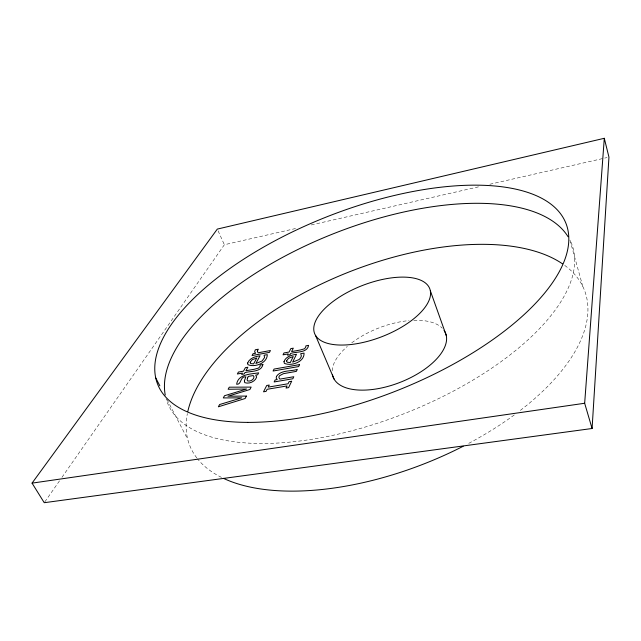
<?xml version="1.0" encoding="UTF-8"?>
<svg xmlns="http://www.w3.org/2000/svg" width="641" height="641" viewBox="0 0 641 641"><rect width="100%" height="100%" fill="white"/><g stroke="black" fill="none" stroke-linecap="round" stroke-linejoin="round"><path stroke-width="0.48" stroke-dasharray="3.21 2.4" d="M44.814 501.887L59.685 480.598M61.969 477.321L224.366 244.734L297.576 228.06M311.238 224.951L479.131 186.707M489.868 184.255L606.995 157.574M167.013 399.551L187.741 439.349M218.092 230.832L224.366 244.734M582.789 286.431L569.929 240.03A217.163 96.663 -21.5 0 1 404.535 413.517A217.163 96.663 -21.5 0 1 166.091 398.726M564.721 265.398A212.083 103.025 -21.5 0 1 519.322 411.185M514.266 414.967A212.083 103.025 -21.5 0 1 467.698 443.917M221.514 477.409A212.083 103.025 -21.5 0 1 197.476 458.78M196.835 457.97A212.083 103.025 -21.5 0 1 187.372 413.533M332.166 370.802A60.358 29.206 -21.3 0 1 347.31 346.436M351.757 342.823A60.358 29.206 -21.3 0 1 409.062 320.604M413.79 320.308A60.358 29.206 -21.3 0 1 442.25 328.168"/><path stroke-width="0.96" d="M592.084 428.5L608.95 157.133L604.295 138.296L217.307 229.093L32.05 483.13L44.245 502.704L592.084 428.5L584.664 403.261L604.295 138.296M32.05 483.13L584.664 403.261M155.827 378.086L159.841 385.786M315.5 335.355L334.089 379.087M430.343 290.79A61.776 27.379 -21.3 0 1 347.558 344.834A61.776 27.379 -21.3 0 1 338.6 297.6A61.776 27.379 -21.3 0 1 430.343 290.79L446.312 335.636M463.171 446.264A212.083 103.025 -21.5 0 1 223.453 478.346M187.805 411.49A212.083 103.025 -21.5 0 1 349.145 271.928A212.083 103.025 -21.5 0 1 562.469 263.812M444.061 330.347A60.358 29.206 -21.3 0 1 400.673 382.132A60.358 29.206 -21.3 0 1 332.415 374.608M165.242 395.056A217.163 96.663 -21.5 0 1 334.586 233.284A217.163 96.663 -21.5 0 1 568.07 236.737M244.373 380.85L244.758 382.645C248.996 384.255 255.126 381.619 256.632 377.172L255.727 375.113L257.642 374.785L258.668 372.83C251.064 374.184 238.131 373.903 236.633 384.247C241.729 384.88 239.822 376.147 245.856 376.836L244.373 380.85M283.995 361.636L284.348 363.319C291.222 366.5 304.595 361.965 304.042 353.095L300.709 353.688L301.406 355.995L300.533 358.039L299.026 359.577L292.649 362.125L296.495 354.257C291.751 355.026 285.718 356.532 283.995 361.636M257.329 351.028L258.083 352.79L270.43 350.531L269.46 352.374L252.065 355.539L253.075 353.704L255.639 353.231L254.605 351.853L255.31 349.778L258.331 349.217L257.329 351.028M286.583 360.907L287.144 362.237L290.301 362.542L293.257 356.516L288.522 358.303L286.583 360.907M247.674 362.99L247.907 364.641C254.677 367.758 267.305 363.151 267.297 354.641L264.084 355.226L264.597 357.478L262.113 360.987L255.887 363.479L260.03 355.771C255.334 356.524 249.557 358.087 247.674 362.99M250.182 362.277L250.631 363.583L253.62 363.888L256.809 357.982L252.185 359.729L250.182 362.277M308.585 345.379C307.311 353.239 295.886 351.508 290.677 353.455L290.044 354.721L287.537 355.178L288.17 353.904L283.026 354.834L283.979 352.959L289.107 352.029L290.814 348.608L293.306 348.159L291.607 351.58L300.156 350.034L304.387 348.832L305.669 347.366L305.861 345.876L308.585 345.379M262.898 364.545C261.312 372.341 250.327 370.907 244.878 372.669L244.165 373.975L241.689 374.408L242.41 373.102L237.354 373.991L238.42 372.06L243.468 371.171L245.407 367.654L247.859 367.221L245.928 370.738L254.341 369.256L258.547 368.062L259.909 366.564L260.214 365.017L262.898 364.545M247.562 378.142L247.097 379.801L247.53 380.914C250.174 381.691 254.108 379.736 253.988 376.7L253.219 375.554L248.251 376.419L247.562 378.142M276.463 376.387L276.207 378.118L277.224 379.576L275.165 379.921L274.156 381.948L292.833 378.767L293.794 376.74L279.861 379.119L279.019 377.837A5.993 2.78 -24.4 0 1 279.58 375.714L283.37 373.687L296.35 371.371L297.304 369.384C290.798 371.588 280.934 369.785 276.463 376.387M291.647 381.259L288.618 387.621L286.03 388.045L287.04 385.946L267.121 389.287L266.063 391.387L263.523 391.811L266.736 385.473L269.26 385.049L268.218 387.124L288.081 383.767L289.083 381.691L291.647 381.259M299.579 364.601L298.642 366.564L273.074 371.027L274.068 369.072L299.579 364.601M246.408 396.09L245.126 398.51L218.357 406.803L219.623 404.535L241.705 397.845L223.3 397.925L224.518 395.729L246.569 389.039L228.124 389.263L229.278 387.188L251.144 387.1L249.87 389.52L227.964 396.21L246.408 396.09M247.714 422.387A219.422 93.714 -21.5 0 0 568.447 244.918A219.422 93.714 -21.5 0 0 269.308 243.868A219.422 93.714 -21.5 0 0 247.714 422.387"/></g></svg>
